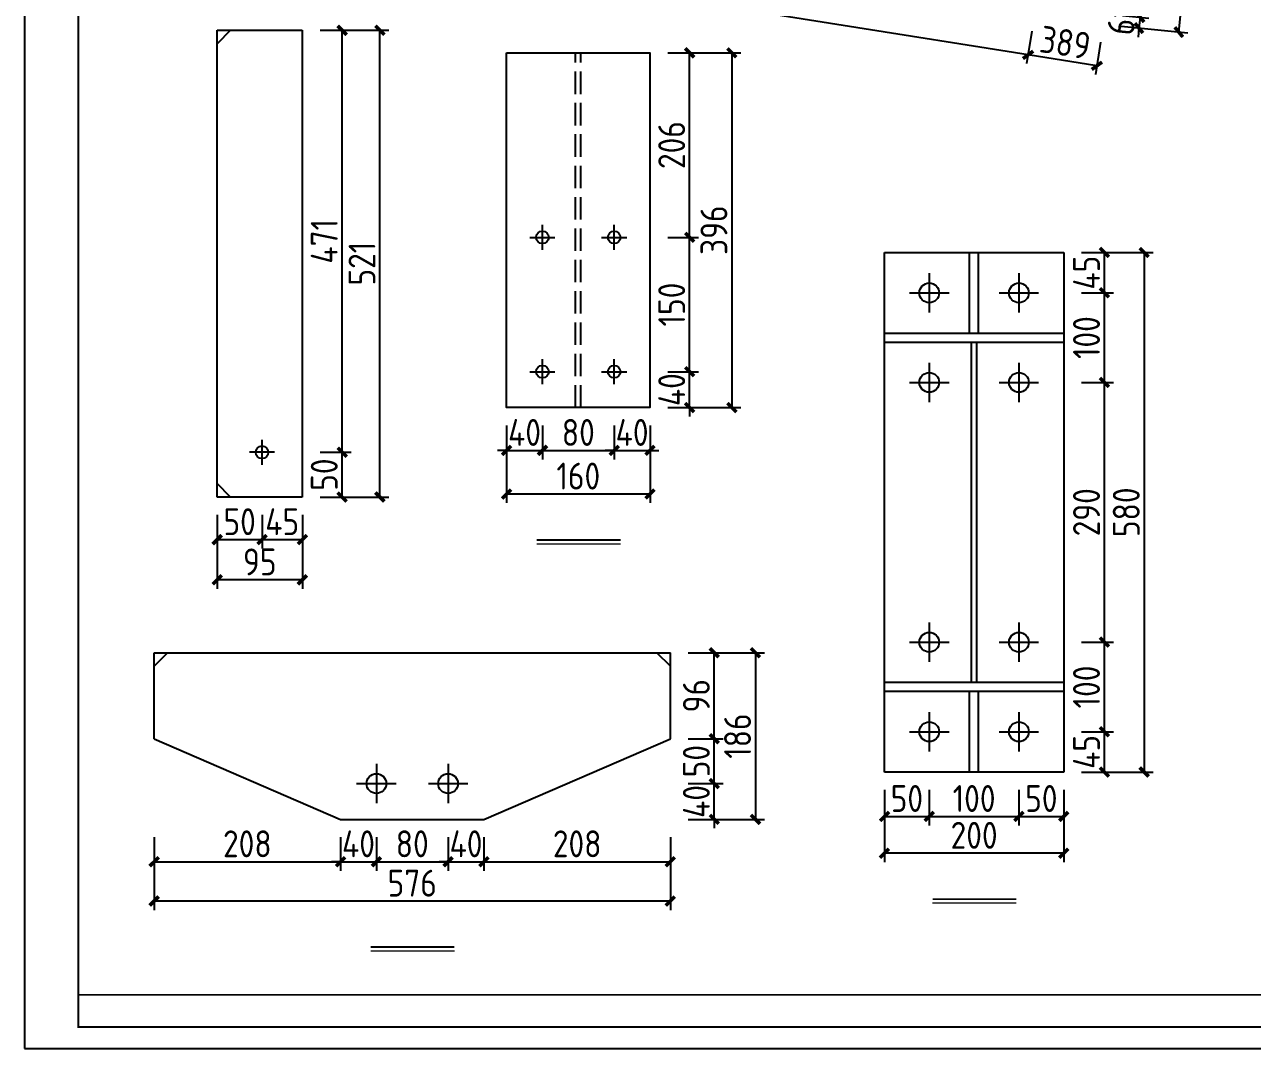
# Model space of a CAD drawing. Extents: x -41778 to 305453, y -85562 to 95360.
# Drawn here: x 161572 to 175273, y -58227 to -46798 of the extents above; entities that cross this region are included whole.
import ezdxf

# ---------------------------------------------------------------- set-up
doc = ezdxf.new("R2010")
doc.units = 0
doc.header["$LTSCALE"] = 1000
doc.header["$MEASUREMENT"] = 0
doc.linetypes.add('DASH', pattern=[0.35, 0.25, -0.1])
doc.layers.add('_TCH_MASK', color=7, linetype='Continuous')
doc.layers.add('PUB_TITLE', color=4, linetype='Continuous')
doc.styles.get("Standard").update_dxf_attribs({"font": 'gbenor.shx', "bigfont": 'gbcbig.shx'})
doc.dimstyles.get("Standard").update_dxf_attribs({"dimscale": 100, "dimtxt": 3.5, "dimasz": 1, "dimexe": 2.5, "dimexo": 3, "dimgap": 1.5, "dimtad": 1, "dimdec": 0, "dimzin": 0, "dimdsep": 46, "dimtxsty": 'Standard', "dimblk": 'ARCHTICK', "dimcen": 0.09, "dimadec": 0, "dimazin": 0, "dimtfac": 1, "dimtdec": 0, "dimtix": 1, "dimtmove": 2, "dimatfit": 3, "dimfxl": 1, "dimtolj": 1, "dimtzin": 0, "dimarcsym": 0})

# ---------------------------------------------------------------- blocks, each defined once
blk = doc.blocks.new('新块')
at = {"layer": 'PUB_TITLE'}
blk.add_lwpolyline([(-47560, 0), (0, 0), (0, 33640), (-47560, 33640)], close=True, dxfattribs=at)
at = {"layer": 'PUB_TITLE', "const_width": 40}
blk.add_lwpolyline([(-46560, 400), (-400, 400), (-400, 33240), (-46560, 33240)], close=True, dxfattribs=at)
at = {"layer": 'PUB_TITLE', "const_width": 32}
blk.add_lwpolyline([(-400, 1000), (-46560, 1000)], dxfattribs=at)
for tag, p in [('审定人', (-8147, 838)), ('校对', (-6621, 837)), ('阶段', (-810, 832)), ('审核人', (-8147, 641)), ('设计负责人', (-6745, 649)), ('工程名称', (-5026, 781)), ('图名', (-3347, 649)), ('日期', (-905, 632)), ('项目负责人', (-8228, 444)), ('设计人', (-6659, 447)), ('项目名称', (-5026, 479)), ('图号', (-1657, 502)), ('比例', (-810, 446))]:
    blk.add_attdef(tag, p, '', height=120)
blk = doc.blocks.new('_ArchTick')
at = {"color": 0, "linetype": 'ByBlock', "const_width": 0.4}
blk.add_lwpolyline([(-0.5, -0.5), (0.5, 0.5)], dxfattribs=at)
blk = doc.blocks.new('*D439')
at = {"layer": '_TCH_MASK', "color": 0, "lineweight": -2}
for p, q in [((173821, -46695), (174118, -46725)), ((174019, -46715), (174006, -46837)), ((174019, -46715), (174029, -46615)), ((173809, -46817), (174106, -46847)), ((174006, -46837), (173996, -46937))]:
    blk.add_line(p, q, dxfattribs=at)
at = {"layer": 'Defpoints', "color": 0}
for p in [(173622, -46675), (173610, -46797), (174006, -46837)]:
    blk.add_point(p, dxfattribs=at)
at = {"layer": '_TCH_MASK', "color": 0, "lineweight": -2, "xscale": 100, "yscale": 100, "zscale": 100}
for p, rotation in [((174019, -46715), 264.2894068625003), ((174006, -46837), 84.28940686250033)]:
    blk.add_blockref('_ArchTick', p, dxfattribs=dict(at, rotation=rotation))
at = {"layer": '_TCH_MASK', "color": 0, "lineweight": 15, "insert": (173813, -46756), "char_height": 300, "attachment_point": 5, "rotation": 84.2894}
blk.add_mtext('\\A1;61', dxfattribs=at)
blk = doc.blocks.new('*D440')
at = {"layer": '_TCH_MASK', "color": 0, "lineweight": -2}
for p, q in [((173943, -45480), (174685, -45554)), ((174451, -46882), (174585, -45544)), ((173809, -46817), (174551, -46891))]:
    blk.add_line(p, q, dxfattribs=at)
at = {"layer": 'Defpoints', "color": 0}
for p in [(173744, -45460), (174585, -45544), (173610, -46797)]:
    blk.add_point(p, dxfattribs=at)
at = {"layer": '_TCH_MASK', "color": 0, "lineweight": -2, "xscale": 100, "yscale": 100, "zscale": 100}
for p, rotation in [((174585, -45544), 84.28940686249909), ((174451, -46882), 264.2894068624991)]:
    blk.add_blockref('_ArchTick', p, dxfattribs=dict(at, rotation=rotation))
at = {"layer": '_TCH_MASK', "color": 0, "lineweight": 15, "insert": (174319, -46193), "char_height": 300, "attachment_point": 5, "rotation": 84.2894}
blk.add_mtext('\\A1;672', dxfattribs=at)
blk = doc.blocks.new('*D441')
at = {"layer": '_TCH_MASK', "color": 0, "lineweight": -2}
for p, q in [((172811, -46873), (172753, -47234)), ((173579, -46995), (173521, -47357)), ((173537, -47258), (172769, -47136))]:
    blk.add_line(p, q, dxfattribs=at)
at = {"layer": 'Defpoints', "color": 0}
for p in [(172842, -46675), (173610, -46797), (172769, -47136)]:
    blk.add_point(p, dxfattribs=at)
at = {"layer": '_TCH_MASK', "color": 0, "lineweight": -2, "xscale": 100, "yscale": 100, "zscale": 100}
for p, rotation in [((172769, -47136), 170.9583159760704), ((173537, -47258), 350.9583159760704)]:
    blk.add_blockref('_ArchTick', p, dxfattribs=dict(at, rotation=rotation))
at = {"layer": '_TCH_MASK', "color": 0, "lineweight": 15, "insert": (173185, -46999), "char_height": 300, "attachment_point": 5, "rotation": 350.9583}
blk.add_mtext('\\A1;389', dxfattribs=at)
blk = doc.blocks.new('*D442')
at = {"layer": '_TCH_MASK', "color": 0, "lineweight": -2}
for p, q in [((163549, -45399), (163492, -45761)), ((172769, -47136), (163508, -45662)), ((172811, -46873), (172753, -47234))]:
    blk.add_line(p, q, dxfattribs=at)
at = {"layer": 'Defpoints', "color": 0}
for p in [(163581, -45201), (163508, -45662), (172842, -46675)]:
    blk.add_point(p, dxfattribs=at)
at = {"layer": '_TCH_MASK', "color": 0, "lineweight": -2, "xscale": 100, "yscale": 100, "zscale": 100}
for p, rotation in [((163508, -45662), 170.9583159760627), ((172769, -47136), 350.9583159760627)]:
    blk.add_blockref('_ArchTick', p, dxfattribs=dict(at, rotation=rotation))
at = {"layer": '_TCH_MASK', "color": 0, "lineweight": 15, "insert": (168170, -46201), "char_height": 300, "attachment_point": 5, "rotation": 350.9583}
blk.add_mtext('\\A1;4689', dxfattribs=at)
blk = doc.blocks.new('*D468')
at = {"layer": '_TCH_MASK', "color": 0, "lineweight": -2}
for p, q in [((171167, -55342), (171167, -55737)), ((171667, -55342), (171667, -55737)), ((171167, -55637), (171667, -55637))]:
    blk.add_line(p, q, dxfattribs=at)
at = {"layer": 'Defpoints', "color": 0}
for p in [(171167, -55142), (171667, -55142), (171667, -55637)]:
    blk.add_point(p, dxfattribs=at)
at = {"layer": '_TCH_MASK', "color": 0, "lineweight": -2, "xscale": 100, "yscale": 100, "zscale": 100, "rotation": 180}
blk.add_blockref('_ArchTick', (171167, -55637), dxfattribs=at)
at = {"layer": '_TCH_MASK', "color": 0, "lineweight": -2, "xscale": 100, "yscale": 100, "zscale": 100}
blk.add_blockref('_ArchTick', (171667, -55637), dxfattribs=at)
at = {"layer": '_TCH_MASK', "color": 0, "lineweight": 15, "insert": (171417, -55437), "char_height": 300, "attachment_point": 5}
blk.add_mtext('\\A1;50', dxfattribs=at)
blk = doc.blocks.new('*D463')
at = {"layer": '_TCH_MASK', "color": 0, "lineweight": -2}
for p, q in [((171667, -55342), (171667, -55737)), ((172667, -55342), (172667, -55737)), ((171667, -55637), (172667, -55637))]:
    blk.add_line(p, q, dxfattribs=at)
at = {"layer": 'Defpoints', "color": 0}
for p in [(171667, -55142), (172667, -55142), (172667, -55637)]:
    blk.add_point(p, dxfattribs=at)
at = {"layer": '_TCH_MASK', "color": 0, "lineweight": -2, "xscale": 100, "yscale": 100, "zscale": 100, "rotation": 180}
blk.add_blockref('_ArchTick', (171667, -55637), dxfattribs=at)
at = {"layer": '_TCH_MASK', "color": 0, "lineweight": -2, "xscale": 100, "yscale": 100, "zscale": 100}
blk.add_blockref('_ArchTick', (172667, -55637), dxfattribs=at)
at = {"layer": '_TCH_MASK', "color": 0, "lineweight": 15, "insert": (172167, -55437), "char_height": 300, "attachment_point": 5}
blk.add_mtext('\\A1;100', dxfattribs=at)
blk = doc.blocks.new('*D469')
at = {"layer": '_TCH_MASK', "color": 0, "lineweight": -2}
for p, q in [((172667, -55342), (172667, -55737)), ((173167, -55342), (173167, -55737)), ((172667, -55637), (173167, -55637))]:
    blk.add_line(p, q, dxfattribs=at)
at = {"layer": 'Defpoints', "color": 0}
for p in [(172667, -55142), (173167, -55142), (173167, -55637)]:
    blk.add_point(p, dxfattribs=at)
at = {"layer": '_TCH_MASK', "color": 0, "lineweight": -2, "xscale": 100, "yscale": 100, "zscale": 100, "rotation": 180}
blk.add_blockref('_ArchTick', (172667, -55637), dxfattribs=at)
at = {"layer": '_TCH_MASK', "color": 0, "lineweight": -2, "xscale": 100, "yscale": 100, "zscale": 100}
blk.add_blockref('_ArchTick', (173167, -55637), dxfattribs=at)
at = {"layer": '_TCH_MASK', "color": 0, "lineweight": 15, "insert": (172917, -55437), "char_height": 300, "attachment_point": 5}
blk.add_mtext('\\A1;50', dxfattribs=at)
blk = doc.blocks.new('*D470')
at = {"layer": '_TCH_MASK', "color": 0, "lineweight": -2}
for p, q in [((171167, -55342), (171167, -56148)), ((173167, -55342), (173167, -56148)), ((173167, -56048), (171167, -56048))]:
    blk.add_line(p, q, dxfattribs=at)
at = {"layer": 'Defpoints', "color": 0}
for p in [(171167, -55142), (173167, -55142), (171167, -56048)]:
    blk.add_point(p, dxfattribs=at)
at = {"layer": '_TCH_MASK', "color": 0, "lineweight": -2, "xscale": 100, "yscale": 100, "zscale": 100, "rotation": 180}
blk.add_blockref('_ArchTick', (171167, -56048), dxfattribs=at)
at = {"layer": '_TCH_MASK', "color": 0, "lineweight": -2, "xscale": 100, "yscale": 100, "zscale": 100}
blk.add_blockref('_ArchTick', (173167, -56048), dxfattribs=at)
at = {"layer": '_TCH_MASK', "color": 0, "lineweight": 15, "insert": (172167, -55848), "char_height": 300, "attachment_point": 5}
blk.add_mtext('\\A1;200', dxfattribs=at)
blk = doc.blocks.new('*D464')
at = {"layer": '_TCH_MASK', "color": 0, "lineweight": -2}
for p, q in [((173367, -54692), (173721, -54692)), ((173621, -55142), (173621, -54692)), ((173367, -55142), (173721, -55142))]:
    blk.add_line(p, q, dxfattribs=at)
at = {"layer": 'Defpoints', "color": 0}
for p in [(173167, -54692), (173621, -54692), (173167, -55142)]:
    blk.add_point(p, dxfattribs=at)
at = {"layer": '_TCH_MASK', "color": 0, "lineweight": -2, "xscale": 100, "yscale": 100, "zscale": 100}
for p, rotation in [((173621, -54692), 90), ((173621, -55142), 270)]:
    blk.add_blockref('_ArchTick', p, dxfattribs=dict(at, rotation=rotation))
at = {"layer": '_TCH_MASK', "color": 0, "lineweight": 15, "insert": (173421, -54917), "char_height": 300, "attachment_point": 5, "rotation": 90}
blk.add_mtext('\\A1;45', dxfattribs=at)
blk = doc.blocks.new('*D465')
at = {"layer": '_TCH_MASK', "color": 0, "lineweight": -2}
for p, q in [((173367, -53692), (173721, -53692)), ((173621, -54692), (173621, -53692)), ((173367, -54692), (173721, -54692))]:
    blk.add_line(p, q, dxfattribs=at)
at = {"layer": 'Defpoints', "color": 0}
for p in [(173167, -53692), (173621, -53692), (173167, -54692)]:
    blk.add_point(p, dxfattribs=at)
at = {"layer": '_TCH_MASK', "color": 0, "lineweight": -2, "xscale": 100, "yscale": 100, "zscale": 100}
for p, rotation in [((173621, -53692), 90), ((173621, -54692), 270)]:
    blk.add_blockref('_ArchTick', p, dxfattribs=dict(at, rotation=rotation))
at = {"layer": '_TCH_MASK', "color": 0, "lineweight": 15, "insert": (173421, -54192), "char_height": 300, "attachment_point": 5, "rotation": 90}
blk.add_mtext('\\A1;100', dxfattribs=at)
blk = doc.blocks.new('*D466')
at = {"layer": '_TCH_MASK', "color": 0, "lineweight": -2}
for p, q in [((173367, -50792), (173721, -50792)), ((173621, -53692), (173621, -50792)), ((173367, -53692), (173721, -53692))]:
    blk.add_line(p, q, dxfattribs=at)
at = {"layer": 'Defpoints', "color": 0}
for p in [(173167, -50792), (173621, -50792), (173167, -53692)]:
    blk.add_point(p, dxfattribs=at)
at = {"layer": '_TCH_MASK', "color": 0, "lineweight": -2, "xscale": 100, "yscale": 100, "zscale": 100}
for p, rotation in [((173621, -50792), 90), ((173621, -53692), 270)]:
    blk.add_blockref('_ArchTick', p, dxfattribs=dict(at, rotation=rotation))
at = {"layer": '_TCH_MASK', "color": 0, "lineweight": 15, "insert": (173421, -52242), "char_height": 300, "attachment_point": 5, "rotation": 90}
blk.add_mtext('\\A1;290', dxfattribs=at)
blk = doc.blocks.new('*D467')
at = {"layer": '_TCH_MASK', "color": 0, "lineweight": -2}
for p, q in [((173367, -49792), (173721, -49792)), ((173621, -50792), (173621, -49792)), ((173367, -50792), (173721, -50792))]:
    blk.add_line(p, q, dxfattribs=at)
at = {"layer": 'Defpoints', "color": 0}
for p in [(173167, -49792), (173621, -49792), (173167, -50792)]:
    blk.add_point(p, dxfattribs=at)
at = {"layer": '_TCH_MASK', "color": 0, "lineweight": -2, "xscale": 100, "yscale": 100, "zscale": 100}
for p, rotation in [((173621, -49792), 90), ((173621, -50792), 270)]:
    blk.add_blockref('_ArchTick', p, dxfattribs=dict(at, rotation=rotation))
at = {"layer": '_TCH_MASK', "color": 0, "lineweight": 15, "insert": (173421, -50292), "char_height": 300, "attachment_point": 5, "rotation": 90}
blk.add_mtext('\\A1;100', dxfattribs=at)
blk = doc.blocks.new('*D471')
at = {"layer": '_TCH_MASK', "color": 0, "lineweight": -2}
for p, q in [((173367, -49342), (173721, -49342)), ((173621, -49792), (173621, -49342)), ((173367, -49792), (173721, -49792))]:
    blk.add_line(p, q, dxfattribs=at)
at = {"layer": 'Defpoints', "color": 0}
for p in [(173167, -49342), (173621, -49342), (173167, -49792)]:
    blk.add_point(p, dxfattribs=at)
at = {"layer": '_TCH_MASK', "color": 0, "lineweight": -2, "xscale": 100, "yscale": 100, "zscale": 100}
for p, rotation in [((173621, -49342), 90), ((173621, -49792), 270)]:
    blk.add_blockref('_ArchTick', p, dxfattribs=dict(at, rotation=rotation))
at = {"layer": '_TCH_MASK', "color": 0, "lineweight": 15, "insert": (173421, -49567), "char_height": 300, "attachment_point": 5, "rotation": 90}
blk.add_mtext('\\A1;45', dxfattribs=at)
blk = doc.blocks.new('*D472')
at = {"layer": '_TCH_MASK', "color": 0, "lineweight": -2}
for p, q in [((173367, -49342), (174165, -49342)), ((174065, -49342), (174065, -55142)), ((173367, -55142), (174165, -55142))]:
    blk.add_line(p, q, dxfattribs=at)
at = {"layer": 'Defpoints', "color": 0}
for p in [(173167, -49342), (173167, -55142), (174065, -55142)]:
    blk.add_point(p, dxfattribs=at)
at = {"layer": '_TCH_MASK', "color": 0, "lineweight": -2, "xscale": 100, "yscale": 100, "zscale": 100}
for p, rotation in [((174065, -49342), 90), ((174065, -55142), 270)]:
    blk.add_blockref('_ArchTick', p, dxfattribs=dict(at, rotation=rotation))
at = {"layer": '_TCH_MASK', "color": 0, "lineweight": 15, "insert": (173865, -52242), "char_height": 300, "attachment_point": 5, "rotation": 90}
blk.add_mtext('\\A1;580', dxfattribs=at)
blk = doc.blocks.new('*D482')
at = {"layer": '_TCH_MASK', "color": 0, "lineweight": -2}
for p, q in [((163722, -52272), (163722, -52647)), ((164222, -52272), (164222, -52647)), ((163722, -52547), (164222, -52547))]:
    blk.add_line(p, q, dxfattribs=at)
at = {"layer": 'Defpoints', "color": 0}
for p in [(163722, -52072), (164222, -52072), (164222, -52547)]:
    blk.add_point(p, dxfattribs=at)
at = {"layer": '_TCH_MASK', "color": 0, "lineweight": -2, "xscale": 100, "yscale": 100, "zscale": 100, "rotation": 180}
blk.add_blockref('_ArchTick', (163722, -52547), dxfattribs=at)
at = {"layer": '_TCH_MASK', "color": 0, "lineweight": -2, "xscale": 100, "yscale": 100, "zscale": 100}
blk.add_blockref('_ArchTick', (164222, -52547), dxfattribs=at)
at = {"layer": '_TCH_MASK', "color": 0, "lineweight": 15, "insert": (163972, -52347), "char_height": 300, "attachment_point": 5}
blk.add_mtext('\\A1;50', dxfattribs=at)
blk = doc.blocks.new('*D483')
at = {"layer": '_TCH_MASK', "color": 0, "lineweight": -2}
for p, q in [((164222, -52272), (164222, -52647)), ((164672, -52272), (164672, -52647)), ((164222, -52547), (164672, -52547))]:
    blk.add_line(p, q, dxfattribs=at)
at = {"layer": 'Defpoints', "color": 0}
for p in [(164222, -52072), (164672, -52072), (164672, -52547)]:
    blk.add_point(p, dxfattribs=at)
at = {"layer": '_TCH_MASK', "color": 0, "lineweight": -2, "xscale": 100, "yscale": 100, "zscale": 100, "rotation": 180}
blk.add_blockref('_ArchTick', (164222, -52547), dxfattribs=at)
at = {"layer": '_TCH_MASK', "color": 0, "lineweight": -2, "xscale": 100, "yscale": 100, "zscale": 100}
blk.add_blockref('_ArchTick', (164672, -52547), dxfattribs=at)
at = {"layer": '_TCH_MASK', "color": 0, "lineweight": 15, "insert": (164447, -52347), "char_height": 300, "attachment_point": 5}
blk.add_mtext('\\A1;45', dxfattribs=at)
blk = doc.blocks.new('*D484')
at = {"layer": '_TCH_MASK', "color": 0, "lineweight": -2}
for p, q in [((163722, -52272), (163722, -53096)), ((164672, -52272), (164672, -53096)), ((164672, -52996), (163722, -52996))]:
    blk.add_line(p, q, dxfattribs=at)
at = {"layer": 'Defpoints', "color": 0}
for p in [(163722, -52072), (164672, -52072), (163722, -52996)]:
    blk.add_point(p, dxfattribs=at)
at = {"layer": '_TCH_MASK', "color": 0, "lineweight": -2, "xscale": 100, "yscale": 100, "zscale": 100, "rotation": 180}
blk.add_blockref('_ArchTick', (163722, -52996), dxfattribs=at)
at = {"layer": '_TCH_MASK', "color": 0, "lineweight": -2, "xscale": 100, "yscale": 100, "zscale": 100}
blk.add_blockref('_ArchTick', (164672, -52996), dxfattribs=at)
at = {"layer": '_TCH_MASK', "color": 0, "lineweight": 15, "insert": (164197, -52796), "char_height": 300, "attachment_point": 5}
blk.add_mtext('\\A1;95', dxfattribs=at)
blk = doc.blocks.new('*D481')
at = {"layer": '_TCH_MASK', "color": 0, "lineweight": -2}
for p, q in [((164872, -51572), (165216, -51572)), ((165116, -52072), (165116, -51572)), ((164872, -52072), (165216, -52072))]:
    blk.add_line(p, q, dxfattribs=at)
at = {"layer": 'Defpoints', "color": 0}
for p in [(164672, -51572), (165116, -51572), (164672, -52072)]:
    blk.add_point(p, dxfattribs=at)
at = {"layer": '_TCH_MASK', "color": 0, "lineweight": -2, "xscale": 100, "yscale": 100, "zscale": 100}
for p, rotation in [((165116, -51572), 90), ((165116, -52072), 270)]:
    blk.add_blockref('_ArchTick', p, dxfattribs=dict(at, rotation=rotation))
at = {"layer": '_TCH_MASK', "color": 0, "lineweight": 15, "insert": (164916, -51822), "char_height": 300, "attachment_point": 5, "rotation": 90}
blk.add_mtext('\\A1;50', dxfattribs=at)
blk = doc.blocks.new('*D485')
at = {"layer": '_TCH_MASK', "color": 0, "lineweight": -2}
for p, q in [((164872, -46862), (165216, -46862)), ((165116, -51572), (165116, -46862)), ((164872, -51572), (165216, -51572))]:
    blk.add_line(p, q, dxfattribs=at)
at = {"layer": 'Defpoints', "color": 0}
for p in [(164672, -46862), (165116, -46862), (164672, -51572)]:
    blk.add_point(p, dxfattribs=at)
at = {"layer": '_TCH_MASK', "color": 0, "lineweight": -2, "xscale": 100, "yscale": 100, "zscale": 100}
for p, rotation in [((165116, -46862), 90), ((165116, -51572), 270)]:
    blk.add_blockref('_ArchTick', p, dxfattribs=dict(at, rotation=rotation))
at = {"layer": '_TCH_MASK', "color": 0, "lineweight": 15, "insert": (164916, -49217), "char_height": 300, "attachment_point": 5, "rotation": 90}
blk.add_mtext('\\A1;471', dxfattribs=at)
blk = doc.blocks.new('*D486')
at = {"layer": '_TCH_MASK', "color": 0, "lineweight": -2}
for p, q in [((164872, -46862), (165637, -46862)), ((165537, -52072), (165537, -46862)), ((164872, -52072), (165637, -52072))]:
    blk.add_line(p, q, dxfattribs=at)
at = {"layer": 'Defpoints', "color": 0}
for p in [(164672, -46862), (165537, -46862), (164672, -52072)]:
    blk.add_point(p, dxfattribs=at)
at = {"layer": '_TCH_MASK', "color": 0, "lineweight": -2, "xscale": 100, "yscale": 100, "zscale": 100}
for p, rotation in [((165537, -46862), 90), ((165537, -52072), 270)]:
    blk.add_blockref('_ArchTick', p, dxfattribs=dict(at, rotation=rotation))
at = {"layer": '_TCH_MASK', "color": 0, "lineweight": 15, "insert": (165337, -49467), "char_height": 300, "attachment_point": 5, "rotation": 90}
blk.add_mtext('\\A1;521', dxfattribs=at)
blk = doc.blocks.new('*D487')
at = {"layer": '_TCH_MASK', "color": 0, "lineweight": -2}
for p, q in [((163018, -55870), (163018, -56243)), ((165098, -55870), (165098, -56243)), ((163018, -56143), (165098, -56143))]:
    blk.add_line(p, q, dxfattribs=at)
at = {"layer": 'Defpoints', "color": 0}
for p in [(163018, -55670), (165098, -55670), (165098, -56143)]:
    blk.add_point(p, dxfattribs=at)
at = {"layer": '_TCH_MASK', "color": 0, "lineweight": -2, "xscale": 100, "yscale": 100, "zscale": 100, "rotation": 180}
blk.add_blockref('_ArchTick', (163018, -56143), dxfattribs=at)
at = {"layer": '_TCH_MASK', "color": 0, "lineweight": -2, "xscale": 100, "yscale": 100, "zscale": 100}
blk.add_blockref('_ArchTick', (165098, -56143), dxfattribs=at)
at = {"layer": '_TCH_MASK', "color": 0, "lineweight": 15, "insert": (164058, -55943), "char_height": 300, "attachment_point": 5}
blk.add_mtext('\\A1;208', dxfattribs=at)
blk = doc.blocks.new('*D488')
at = {"layer": '_TCH_MASK', "color": 0, "lineweight": -2}
for p, q in [((165098, -55870), (165098, -56243)), ((165498, -55870), (165498, -56243)), ((165098, -56143), (164998, -56143)), ((165098, -56143), (165498, -56143)), ((165498, -56143), (165598, -56143))]:
    blk.add_line(p, q, dxfattribs=at)
at = {"layer": 'Defpoints', "color": 0}
for p in [(165098, -55670), (165498, -55670), (165498, -56143)]:
    blk.add_point(p, dxfattribs=at)
at = {"layer": '_TCH_MASK', "color": 0, "lineweight": -2, "xscale": 100, "yscale": 100, "zscale": 100}
blk.add_blockref('_ArchTick', (165098, -56143), dxfattribs=at)
at = {"layer": '_TCH_MASK', "color": 0, "lineweight": -2, "xscale": 100, "yscale": 100, "zscale": 100, "rotation": 180}
blk.add_blockref('_ArchTick', (165498, -56143), dxfattribs=at)
at = {"layer": '_TCH_MASK', "color": 0, "lineweight": 15, "insert": (165298, -55943), "char_height": 300, "attachment_point": 5}
blk.add_mtext('\\A1;40', dxfattribs=at)
blk = doc.blocks.new('*D489')
at = {"layer": '_TCH_MASK', "color": 0, "lineweight": -2}
for p, q in [((165498, -55870), (165498, -56243)), ((166298, -55870), (166298, -56243)), ((165498, -56143), (166298, -56143))]:
    blk.add_line(p, q, dxfattribs=at)
at = {"layer": 'Defpoints', "color": 0}
for p in [(165498, -55670), (166298, -55670), (166298, -56143)]:
    blk.add_point(p, dxfattribs=at)
at = {"layer": '_TCH_MASK', "color": 0, "lineweight": -2, "xscale": 100, "yscale": 100, "zscale": 100, "rotation": 180}
blk.add_blockref('_ArchTick', (165498, -56143), dxfattribs=at)
at = {"layer": '_TCH_MASK', "color": 0, "lineweight": -2, "xscale": 100, "yscale": 100, "zscale": 100}
blk.add_blockref('_ArchTick', (166298, -56143), dxfattribs=at)
at = {"layer": '_TCH_MASK', "color": 0, "lineweight": 15, "insert": (165898, -55943), "char_height": 300, "attachment_point": 5}
blk.add_mtext('\\A1;80', dxfattribs=at)
blk = doc.blocks.new('*D490')
at = {"layer": '_TCH_MASK', "color": 0, "lineweight": -2}
for p, q in [((166298, -55870), (166298, -56243)), ((166698, -55870), (166698, -56243)), ((166298, -56143), (166198, -56143)), ((166298, -56143), (166698, -56143)), ((166698, -56143), (166798, -56143))]:
    blk.add_line(p, q, dxfattribs=at)
at = {"layer": 'Defpoints', "color": 0}
for p in [(166298, -55670), (166698, -55670), (166698, -56143)]:
    blk.add_point(p, dxfattribs=at)
at = {"layer": '_TCH_MASK', "color": 0, "lineweight": -2, "xscale": 100, "yscale": 100, "zscale": 100}
blk.add_blockref('_ArchTick', (166298, -56143), dxfattribs=at)
at = {"layer": '_TCH_MASK', "color": 0, "lineweight": -2, "xscale": 100, "yscale": 100, "zscale": 100, "rotation": 180}
blk.add_blockref('_ArchTick', (166698, -56143), dxfattribs=at)
at = {"layer": '_TCH_MASK', "color": 0, "lineweight": 15, "insert": (166498, -55943), "char_height": 300, "attachment_point": 5}
blk.add_mtext('\\A1;40', dxfattribs=at)
blk = doc.blocks.new('*D491')
at = {"layer": '_TCH_MASK', "color": 0, "lineweight": -2}
for p, q in [((166698, -55870), (166698, -56243)), ((168778, -55870), (168778, -56243)), ((166698, -56143), (168778, -56143))]:
    blk.add_line(p, q, dxfattribs=at)
at = {"layer": 'Defpoints', "color": 0}
for p in [(166698, -55670), (168778, -55670), (168778, -56143)]:
    blk.add_point(p, dxfattribs=at)
at = {"layer": '_TCH_MASK', "color": 0, "lineweight": -2, "xscale": 100, "yscale": 100, "zscale": 100, "rotation": 180}
blk.add_blockref('_ArchTick', (166698, -56143), dxfattribs=at)
at = {"layer": '_TCH_MASK', "color": 0, "lineweight": -2, "xscale": 100, "yscale": 100, "zscale": 100}
blk.add_blockref('_ArchTick', (168778, -56143), dxfattribs=at)
at = {"layer": '_TCH_MASK', "color": 0, "lineweight": 15, "insert": (167738, -55943), "char_height": 300, "attachment_point": 5}
blk.add_mtext('\\A1;208', dxfattribs=at)
blk = doc.blocks.new('*D492')
at = {"layer": '_TCH_MASK', "color": 0, "lineweight": -2}
for p, q in [((163018, -55870), (163018, -56682)), ((168778, -55870), (168778, -56682)), ((168778, -56582), (163018, -56582))]:
    blk.add_line(p, q, dxfattribs=at)
at = {"layer": 'Defpoints', "color": 0}
for p in [(163018, -55670), (168778, -55670), (163018, -56582)]:
    blk.add_point(p, dxfattribs=at)
at = {"layer": '_TCH_MASK', "color": 0, "lineweight": -2, "xscale": 100, "yscale": 100, "zscale": 100, "rotation": 180}
blk.add_blockref('_ArchTick', (163018, -56582), dxfattribs=at)
at = {"layer": '_TCH_MASK', "color": 0, "lineweight": -2, "xscale": 100, "yscale": 100, "zscale": 100}
blk.add_blockref('_ArchTick', (168778, -56582), dxfattribs=at)
at = {"layer": '_TCH_MASK', "color": 0, "lineweight": 15, "insert": (165898, -56382), "char_height": 300, "attachment_point": 5}
blk.add_mtext('\\A1;576', dxfattribs=at)
blk = doc.blocks.new('*D493')
at = {"layer": '_TCH_MASK', "color": 0, "lineweight": -2}
for p, q in [((169268, -55270), (169268, -55170)), ((168978, -55270), (169368, -55270)), ((169268, -55670), (169268, -55270)), ((168978, -55670), (169368, -55670)), ((169268, -55670), (169268, -55770))]:
    blk.add_line(p, q, dxfattribs=at)
at = {"layer": 'Defpoints', "color": 0}
for p in [(168778, -55270), (169268, -55270), (168778, -55670)]:
    blk.add_point(p, dxfattribs=at)
at = {"layer": '_TCH_MASK', "color": 0, "lineweight": -2, "xscale": 100, "yscale": 100, "zscale": 100}
for p, rotation in [((169268, -55270), 270), ((169268, -55670), 90)]:
    blk.add_blockref('_ArchTick', p, dxfattribs=dict(at, rotation=rotation))
at = {"layer": '_TCH_MASK', "color": 0, "lineweight": 15, "insert": (169068, -55470), "char_height": 300, "attachment_point": 5, "rotation": 90}
blk.add_mtext('\\A1;40', dxfattribs=at)
blk = doc.blocks.new('*D494')
at = {"layer": '_TCH_MASK', "color": 0, "lineweight": -2}
for p, q in [((168978, -54770), (169368, -54770)), ((169268, -55270), (169268, -54770)), ((168978, -55270), (169368, -55270))]:
    blk.add_line(p, q, dxfattribs=at)
at = {"layer": 'Defpoints', "color": 0}
for p in [(168778, -54770), (169268, -54770), (168778, -55270)]:
    blk.add_point(p, dxfattribs=at)
at = {"layer": '_TCH_MASK', "color": 0, "lineweight": -2, "xscale": 100, "yscale": 100, "zscale": 100}
for p, rotation in [((169268, -54770), 90), ((169268, -55270), 270)]:
    blk.add_blockref('_ArchTick', p, dxfattribs=dict(at, rotation=rotation))
at = {"layer": '_TCH_MASK', "color": 0, "lineweight": 15, "insert": (169068, -55020), "char_height": 300, "attachment_point": 5, "rotation": 90}
blk.add_mtext('\\A1;50', dxfattribs=at)
blk = doc.blocks.new('*D495')
at = {"layer": '_TCH_MASK', "color": 0, "lineweight": -2}
for p, q in [((168978, -53810), (169368, -53810)), ((169268, -54770), (169268, -53810)), ((168978, -54770), (169368, -54770))]:
    blk.add_line(p, q, dxfattribs=at)
at = {"layer": 'Defpoints', "color": 0}
for p in [(168778, -53810), (169268, -53810), (168778, -54770)]:
    blk.add_point(p, dxfattribs=at)
at = {"layer": '_TCH_MASK', "color": 0, "lineweight": -2, "xscale": 100, "yscale": 100, "zscale": 100}
for p, rotation in [((169268, -53810), 90), ((169268, -54770), 270)]:
    blk.add_blockref('_ArchTick', p, dxfattribs=dict(at, rotation=rotation))
at = {"layer": '_TCH_MASK', "color": 0, "lineweight": 15, "insert": (169068, -54290), "char_height": 300, "attachment_point": 5, "rotation": 90}
blk.add_mtext('\\A1;96', dxfattribs=at)
blk = doc.blocks.new('*D496')
at = {"layer": '_TCH_MASK', "color": 0, "lineweight": -2}
for p, q in [((168978, -53810), (169828, -53810)), ((169728, -53810), (169728, -55670)), ((168978, -55670), (169828, -55670))]:
    blk.add_line(p, q, dxfattribs=at)
at = {"layer": 'Defpoints', "color": 0}
for p in [(168778, -53810), (168778, -55670), (169728, -55670)]:
    blk.add_point(p, dxfattribs=at)
at = {"layer": '_TCH_MASK', "color": 0, "lineweight": -2, "xscale": 100, "yscale": 100, "zscale": 100}
for p, rotation in [((169728, -53810), 90), ((169728, -55670), 270)]:
    blk.add_blockref('_ArchTick', p, dxfattribs=dict(at, rotation=rotation))
at = {"layer": '_TCH_MASK', "color": 0, "lineweight": 15, "insert": (169528, -54740), "char_height": 300, "attachment_point": 5, "rotation": 90}
blk.add_mtext('\\A1;186', dxfattribs=at)
blk = doc.blocks.new('*D498')
at = {"layer": '_TCH_MASK', "color": 0, "lineweight": -2}
for p, q in [((166951, -51273), (166951, -51651)), ((167351, -51273), (167351, -51651)), ((166951, -51551), (166851, -51551)), ((166951, -51551), (167351, -51551)), ((167351, -51551), (167451, -51551))]:
    blk.add_line(p, q, dxfattribs=at)
at = {"layer": 'Defpoints', "color": 0}
for p in [(166951, -51073), (167351, -51073), (167351, -51551)]:
    blk.add_point(p, dxfattribs=at)
at = {"layer": '_TCH_MASK', "color": 0, "lineweight": -2, "xscale": 100, "yscale": 100, "zscale": 100}
blk.add_blockref('_ArchTick', (166951, -51551), dxfattribs=at)
at = {"layer": '_TCH_MASK', "color": 0, "lineweight": -2, "xscale": 100, "yscale": 100, "zscale": 100, "rotation": 180}
blk.add_blockref('_ArchTick', (167351, -51551), dxfattribs=at)
at = {"layer": '_TCH_MASK', "color": 0, "lineweight": 15, "insert": (167151, -51351), "char_height": 300, "attachment_point": 5}
blk.add_mtext('\\A1;40', dxfattribs=at)
blk = doc.blocks.new('*D499')
at = {"layer": '_TCH_MASK', "color": 0, "lineweight": -2}
for p, q in [((167351, -51273), (167351, -51651)), ((168151, -51273), (168151, -51651)), ((167351, -51551), (168151, -51551))]:
    blk.add_line(p, q, dxfattribs=at)
at = {"layer": 'Defpoints', "color": 0}
for p in [(167351, -51073), (168151, -51073), (168151, -51551)]:
    blk.add_point(p, dxfattribs=at)
at = {"layer": '_TCH_MASK', "color": 0, "lineweight": -2, "xscale": 100, "yscale": 100, "zscale": 100, "rotation": 180}
blk.add_blockref('_ArchTick', (167351, -51551), dxfattribs=at)
at = {"layer": '_TCH_MASK', "color": 0, "lineweight": -2, "xscale": 100, "yscale": 100, "zscale": 100}
blk.add_blockref('_ArchTick', (168151, -51551), dxfattribs=at)
at = {"layer": '_TCH_MASK', "color": 0, "lineweight": 15, "insert": (167751, -51351), "char_height": 300, "attachment_point": 5}
blk.add_mtext('\\A1;80', dxfattribs=at)
blk = doc.blocks.new('*D500')
at = {"layer": '_TCH_MASK', "color": 0, "lineweight": -2}
for p, q in [((168151, -51273), (168151, -51651)), ((168551, -51273), (168551, -51651)), ((168151, -51551), (168051, -51551)), ((168151, -51551), (168551, -51551)), ((168551, -51551), (168651, -51551))]:
    blk.add_line(p, q, dxfattribs=at)
at = {"layer": 'Defpoints', "color": 0}
for p in [(168151, -51073), (168551, -51073), (168551, -51551)]:
    blk.add_point(p, dxfattribs=at)
at = {"layer": '_TCH_MASK', "color": 0, "lineweight": -2, "xscale": 100, "yscale": 100, "zscale": 100}
blk.add_blockref('_ArchTick', (168151, -51551), dxfattribs=at)
at = {"layer": '_TCH_MASK', "color": 0, "lineweight": -2, "xscale": 100, "yscale": 100, "zscale": 100, "rotation": 180}
blk.add_blockref('_ArchTick', (168551, -51551), dxfattribs=at)
at = {"layer": '_TCH_MASK', "color": 0, "lineweight": 15, "insert": (168351, -51351), "char_height": 300, "attachment_point": 5}
blk.add_mtext('\\A1;40', dxfattribs=at)
blk = doc.blocks.new('*D501')
at = {"layer": '_TCH_MASK', "color": 0, "lineweight": -2}
for p, q in [((166951, -51273), (166951, -52138)), ((168551, -51273), (168551, -52138)), ((168551, -52038), (166951, -52038))]:
    blk.add_line(p, q, dxfattribs=at)
at = {"layer": 'Defpoints', "color": 0}
for p in [(166951, -51073), (168551, -51073), (166951, -52038)]:
    blk.add_point(p, dxfattribs=at)
at = {"layer": '_TCH_MASK', "color": 0, "lineweight": -2, "xscale": 100, "yscale": 100, "zscale": 100, "rotation": 180}
blk.add_blockref('_ArchTick', (166951, -52038), dxfattribs=at)
at = {"layer": '_TCH_MASK', "color": 0, "lineweight": -2, "xscale": 100, "yscale": 100, "zscale": 100}
blk.add_blockref('_ArchTick', (168551, -52038), dxfattribs=at)
at = {"layer": '_TCH_MASK', "color": 0, "lineweight": 15, "insert": (167751, -51838), "char_height": 300, "attachment_point": 5}
blk.add_mtext('\\A1;160', dxfattribs=at)
blk = doc.blocks.new('*D497')
at = {"layer": '_TCH_MASK', "color": 0, "lineweight": -2}
for p, q in [((168751, -50673), (169093, -50673)), ((168993, -50673), (168993, -50573)), ((168993, -51073), (168993, -50673)), ((168751, -51073), (169093, -51073)), ((168993, -51073), (168993, -51173))]:
    blk.add_line(p, q, dxfattribs=at)
at = {"layer": 'Defpoints', "color": 0}
for p in [(168551, -50673), (168993, -50673), (168551, -51073)]:
    blk.add_point(p, dxfattribs=at)
at = {"layer": '_TCH_MASK', "color": 0, "lineweight": -2, "xscale": 100, "yscale": 100, "zscale": 100}
for p, rotation in [((168993, -50673), 270), ((168993, -51073), 90)]:
    blk.add_blockref('_ArchTick', p, dxfattribs=dict(at, rotation=rotation))
at = {"layer": '_TCH_MASK', "color": 0, "lineweight": 15, "insert": (168793, -50873), "char_height": 300, "attachment_point": 5, "rotation": 90}
blk.add_mtext('\\A1;40', dxfattribs=at)
blk = doc.blocks.new('*D502')
at = {"layer": '_TCH_MASK', "color": 0, "lineweight": -2}
for p, q in [((168751, -49173), (169093, -49173)), ((168993, -50673), (168993, -49173)), ((168751, -50673), (169093, -50673))]:
    blk.add_line(p, q, dxfattribs=at)
at = {"layer": 'Defpoints', "color": 0}
for p in [(168551, -49173), (168993, -49173), (168551, -50673)]:
    blk.add_point(p, dxfattribs=at)
at = {"layer": '_TCH_MASK', "color": 0, "lineweight": -2, "xscale": 100, "yscale": 100, "zscale": 100}
for p, rotation in [((168993, -49173), 90), ((168993, -50673), 270)]:
    blk.add_blockref('_ArchTick', p, dxfattribs=dict(at, rotation=rotation))
at = {"layer": '_TCH_MASK', "color": 0, "lineweight": 15, "insert": (168793, -49923), "char_height": 300, "attachment_point": 5, "rotation": 90}
blk.add_mtext('\\A1;150', dxfattribs=at)
blk = doc.blocks.new('*D503')
at = {"layer": '_TCH_MASK', "color": 0, "lineweight": -2}
for p, q in [((168751, -47113), (169093, -47113)), ((168993, -49173), (168993, -47113)), ((168751, -49173), (169093, -49173))]:
    blk.add_line(p, q, dxfattribs=at)
at = {"layer": 'Defpoints', "color": 0}
for p in [(168551, -47113), (168993, -47113), (168551, -49173)]:
    blk.add_point(p, dxfattribs=at)
at = {"layer": '_TCH_MASK', "color": 0, "lineweight": -2, "xscale": 100, "yscale": 100, "zscale": 100}
for p, rotation in [((168993, -47113), 90), ((168993, -49173), 270)]:
    blk.add_blockref('_ArchTick', p, dxfattribs=dict(at, rotation=rotation))
at = {"layer": '_TCH_MASK', "color": 0, "lineweight": 15, "insert": (168793, -48143), "char_height": 300, "attachment_point": 5, "rotation": 90}
blk.add_mtext('\\A1;206', dxfattribs=at)
blk = doc.blocks.new('*D504')
at = {"layer": '_TCH_MASK', "color": 0, "lineweight": -2}
for p, q in [((168751, -47113), (169564, -47113)), ((169464, -47113), (169464, -51073)), ((168751, -51073), (169564, -51073))]:
    blk.add_line(p, q, dxfattribs=at)
at = {"layer": 'Defpoints', "color": 0}
for p in [(168551, -47113), (168551, -51073), (169464, -51073)]:
    blk.add_point(p, dxfattribs=at)
at = {"layer": '_TCH_MASK', "color": 0, "lineweight": -2, "xscale": 100, "yscale": 100, "zscale": 100}
for p, rotation in [((169464, -47113), 90), ((169464, -51073), 270)]:
    blk.add_blockref('_ArchTick', p, dxfattribs=dict(at, rotation=rotation))
at = {"layer": '_TCH_MASK', "color": 0, "lineweight": 15, "insert": (169264, -49093), "char_height": 300, "attachment_point": 5, "rotation": 90}
blk.add_mtext('\\A1;396', dxfattribs=at)

msp = doc.modelspace()

# ---------------------------------------------------------------- linework, layer by layer
for p, q in [((163721.6, -46861.8), (164671.6, -46861.8)), ((163721.6, -52071.8), (163721.6, -46861.8)), ((163871.6, -46861.8), (163721.6, -47011.8)), ((164671.6, -46861.8), (164671.6, -52071.8)), ((167350.7, -49313), (167350.7, -49033)), ((168150.7, -49313), (168150.7, -49033)), ((167210.7, -49173), (167490.7, -49173)), ((168010.7, -49173), (168290.7, -49173)), ((171167.1, -49342.5), (173167.1, -49342.5)), ((171167.1, -55142.5), (171167.1, -49342.5)), ((172117.1, -50242.5), (172117.1, -49342.5)), ((172217.1, -50242.5), (172217.1, -49342.5)), ((173167.1, -49342.5), (173167.1, -55142.5)), ((171667.1, -49572.5), (171667.1, -50012.5)), ((172667.1, -49572.5), (172667.1, -50012.5)), ((171447.1, -49792.5), (171887.1, -49792.5)), ((172447.1, -49792.5), (172887.1, -49792.5)), ((171167.1, -50242.5), (173167.1, -50242.5)), ((171167.1, -50342.5), (173167.1, -50342.5)), ((172137.1, -54142.5), (172137.1, -50342.5)), ((172197.1, -54142.5), (172197.1, -50342.5)), ((167350.7, -50813), (167350.7, -50533)), ((168150.7, -50813), (168150.7, -50533)), ((167210.7, -50673), (167490.7, -50673)), ((168010.7, -50673), (168290.7, -50673)), ((171667.1, -50572.5), (171667.1, -51012.5)), ((172667.1, -50572.5), (172667.1, -51012.5)), ((171447.1, -50792.5), (171887.1, -50792.5)), ((172447.1, -50792.5), (172887.1, -50792.5)), ((164221.6, -51431.8), (164221.6, -51711.8)), ((164361.6, -51571.8), (164081.6, -51571.8)), ((163871.6, -52071.8), (163721.6, -51921.8)), ((164671.6, -52071.8), (163721.6, -52071.8)), ((171667.1, -53472.5), (171667.1, -53912.5)), ((172667.1, -53472.5), (172667.1, -53912.5)), ((171447.1, -53692.5), (171887.1, -53692.5)), ((172447.1, -53692.5), (172887.1, -53692.5)), ((173167.1, -54142.5), (171167.1, -54142.5)), ((173167.1, -54242.5), (171167.1, -54242.5)), ((172117.1, -55142.5), (172117.1, -54242.5)), ((172217.1, -55142.5), (172217.1, -54242.5)), ((171667.1, -54472.5), (171667.1, -54912.5)), ((172667.1, -54472.5), (172667.1, -54912.5)), ((171447.1, -54692.5), (171887.1, -54692.5)), ((172447.1, -54692.5), (172887.1, -54692.5)), ((165497.7, -55049.9), (165497.7, -55489.9)), ((166297.7, -55049.9), (166297.7, -55489.9)), ((173167.1, -55142.5), (171167.1, -55142.5)), ((165277.7, -55269.9), (165717.7, -55269.9)), ((166077.7, -55269.9), (166517.7, -55269.9))]:
    msp.add_line(p, q)
at = {"linetype": 'DASH'}
for p, q in [((167720.7, -51073), (167720.7, -47113)), ((167780.7, -51073), (167780.7, -47113))]:
    msp.add_line(p, q, dxfattribs=at)
at = {"color": 2}
for p, q in [((163017.7, -53809.9), (168777.7, -53809.9)), ((163017.7, -53959.9), (163167.7, -53809.9)), ((163017.7, -54769.9), (163017.7, -53809.9)), ((168777.7, -53959.9), (168627.7, -53809.9)), ((168777.7, -54769.9), (168777.7, -53809.9)), ((163017.7, -54769.9), (165097.7, -55669.9)), ((166697.7, -55669.9), (168777.7, -54769.9)), ((165097.7, -55669.9), (166697.7, -55669.9))]:
    msp.add_line(p, q, dxfattribs=at)
msp.add_lwpolyline([(166950.7, -47113), (168550.7, -47113), (168550.7, -51073), (166950.7, -51073)], close=True)
for centre, radius in [((167350.7, -49173), 70), ((168150.7, -49173), 70), ((171667.1, -49792.5), 110), ((172667.1, -49792.5), 110), ((167350.7, -50673), 70), ((168150.7, -50673), 70), ((171667.1, -50792.5), 110), ((172667.1, -50792.5), 110), ((164221.6, -51571.8), 70), ((171667.1, -53692.5), 110), ((172667.1, -53692.5), 110), ((171667.1, -54692.5), 110), ((172667.1, -54692.5), 110), ((165497.7, -55269.9), 110), ((166297.7, -55269.9), 110)]:
    msp.add_circle(centre, radius)
at = {"layer": '_TCH_MASK', "lineweight": 15}
for p, q in [((168221.7, -52596.9), (167287.7, -52596.9)), ((172638, -56606.1), (171704, -56606.1)), ((166368.6, -57140.6), (165434.7, -57140.6))]:
    msp.add_line(p, q, dxfattribs=at)
at = {"layer": '_TCH_MASK', "lineweight": 15, "const_width": 20}
for points in [[(167287.7, -52551.6), (168221.7, -52551.6)], [(171704, -56560.8), (172638, -56560.8)], [(165434.7, -57095.2), (166368.6, -57095.2)]]:
    msp.add_lwpolyline(points, dxfattribs=at)

# ---------------------------------------------------------------- block references
at = {"layer": '_TCH_MASK', "color": 0, "lineweight": 15, "xscale": 0.5991881125373766, "yscale": 0.5991881125373766, "zscale": 0.5991881126365302}
msp.add_blockref('新块', (190069.8, -58227.2), dxfattribs=at)

# ---------------------------------------------------------------- dimensions: what is measured, and where the dimension line sits
at = {"layer": '_TCH_MASK', "lineweight": 15}
for base, p1, p2, angle, override, picture, middle in [((163507.6, -45661.9), (172842.5, -46675.3), (163580.9, -45201.5), 350.95832, {"dimtxt": 3, "dimexe": 1, "dimexo": 2, "dimgap": 0.5, "dimlfac": 0.5}, '*D442', (168169.8, -46201.3)), ((174006.4, -46837), (173622.5, -46675.3), (173610.3, -46797.4), 84.28941, {"dimtxt": 3, "dimexe": 1, "dimexo": 2, "dimgap": 0.5, "dimlfac": 0.5}, '*D439', (173813.5, -46756.1)), ((165115.9, -46861.8), (164671.6, -51571.8), (164671.6, -46861.8), 90, {"dimtxt": 3, "dimexe": 1, "dimexo": 2, "dimgap": 0.5, "dimlfac": 0.1}, '*D485', (164915.9, -49216.8)), ((165536.7, -46861.8), (164671.6, -52071.8), (164671.6, -46861.8), 90, {"dimtxt": 3, "dimexe": 1, "dimexo": 2, "dimgap": 0.5, "dimlfac": 0.1}, '*D486', (165336.7, -49466.8)), ((168993, -47113), (168550.7, -49173), (168550.7, -47113), 90, {"dimtxt": 3, "dimexe": 1, "dimexo": 2, "dimgap": 0.5, "dimlfac": 0.1}, '*D503', (168793, -48143)), ((169464.1, -51073), (168550.7, -47113), (168550.7, -51073), 90, {"dimtxt": 3, "dimexe": 1, "dimexo": 2, "dimgap": 0.5, "dimlfac": 0.1}, '*D504', (169264.1, -49093)), ((168993, -49173), (168550.7, -50673), (168550.7, -49173), 90, {"dimtxt": 3, "dimexe": 1, "dimexo": 2, "dimgap": 0.5, "dimlfac": 0.1}, '*D502', (168793, -49923)), ((173620.7, -49342.5), (173167.1, -49792.5), (173167.1, -49342.5), 90, {"dimtxt": 3, "dimexe": 1, "dimexo": 2, "dimgap": 0.5, "dimlfac": 0.1}, '*D471', (173420.7, -49567.5)), ((174064.8, -55142.5), (173167.1, -49342.5), (173167.1, -55142.5), 90, {"dimtxt": 3, "dimexe": 1, "dimexo": 2, "dimgap": 0.5, "dimlfac": 0.1}, '*D472', (173864.8, -52242.5)), ((173620.7, -49792.5), (173167.1, -50792.5), (173167.1, -49792.5), 90, {"dimtxt": 3, "dimexe": 1, "dimexo": 2, "dimgap": 0.5, "dimlfac": 0.1}, '*D467', (173420.7, -50292.5)), ((168993, -50673), (168550.7, -51073), (168550.7, -50673), 90, {"dimtxt": 3, "dimexe": 1, "dimexo": 2, "dimgap": 0.5, "dimlfac": 0.1}, '*D497', (168793, -50873)), ((173620.7, -50792.5), (173167.1, -53692.5), (173167.1, -50792.5), 90, {"dimtxt": 3, "dimexe": 1, "dimexo": 2, "dimgap": 0.5, "dimlfac": 0.1}, '*D466', (173420.7, -52242.5)), ((165115.9, -51571.8), (164671.6, -52071.8), (164671.6, -51571.8), 90, {"dimtxt": 3, "dimexe": 1, "dimexo": 2, "dimgap": 0.5, "dimlfac": 0.1}, '*D481', (164915.9, -51821.8)), ((173620.7, -53692.5), (173167.1, -54692.5), (173167.1, -53692.5), 90, {"dimtxt": 3, "dimexe": 1, "dimexo": 2, "dimgap": 0.5, "dimlfac": 0.1}, '*D465', (173420.7, -54192.5)), ((169268.3, -53809.9), (168777.7, -54769.9), (168777.7, -53809.9), 90, {"dimtxt": 3, "dimexe": 1, "dimexo": 2, "dimgap": 0.5, "dimlfac": 0.1}, '*D495', (169068.3, -54289.9)), ((169727.7, -55669.9), (168777.7, -53809.9), (168777.7, -55669.9), 90, {"dimtxt": 3, "dimexe": 1, "dimexo": 2, "dimgap": 0.5, "dimlfac": 0.1}, '*D496', (169527.7, -54739.9)), ((173620.7, -54692.5), (173167.1, -55142.5), (173167.1, -54692.5), 90, {"dimtxt": 3, "dimexe": 1, "dimexo": 2, "dimgap": 0.5, "dimlfac": 0.1}, '*D464', (173420.7, -54917.5)), ((169268.3, -54769.9), (168777.7, -55269.9), (168777.7, -54769.9), 90, {"dimtxt": 3, "dimexe": 1, "dimexo": 2, "dimgap": 0.5, "dimlfac": 0.1}, '*D494', (169068.3, -55019.9)), ((169268.3, -55269.9), (168777.7, -55669.9), (168777.7, -55269.9), 90, {"dimtxt": 3, "dimexe": 1, "dimexo": 2, "dimgap": 0.5, "dimlfac": 0.1}, '*D493', (169068.3, -55469.9))]:
    dim = msp.add_linear_dim(base=base, p1=p1, p2=p2, angle=angle, dimstyle='Standard', override=override, dxfattribs=at)
    dim.commit()
    dim.dimension.update_dxf_attribs({"geometry": picture, "text_midpoint": middle})
for p2, distance, picture, middle in [((173744, -45460), -845.3, '*D440', (174319.3, -46192.9)), ((172842.5, -46675.3), 466.2, '*D441', (173184.5, -46999.3))]:
    dim = msp.add_aligned_dim(p1=(173610.3, -46797.4), p2=p2, distance=distance, dimstyle='Standard', override={"dimtxt": 3, "dimexe": 1, "dimexo": 2, "dimgap": 0.5, "dimlfac": 0.5}, dxfattribs=at)
    dim.commit()
    dim.dimension.update_dxf_attribs({"geometry": picture, "text_midpoint": middle})
for base, p1, p2, picture, middle in [((167350.7, -51551.1), (166950.7, -51073), (167350.7, -51073), '*D498', (167150.7, -51351.1)), ((166950.7, -52038.4), (168550.7, -51073), (166950.7, -51073), '*D501', (167750.7, -51838.4)), ((168150.7, -51551.1), (167350.7, -51073), (168150.7, -51073), '*D499', (167750.7, -51351.1)), ((168550.7, -51551.1), (168150.7, -51073), (168550.7, -51073), '*D500', (168350.7, -51351.1)), ((164221.6, -52546.6), (163721.6, -52071.8), (164221.6, -52071.8), '*D482', (163971.6, -52346.6)), ((163721.6, -52996.4), (164671.6, -52071.8), (163721.6, -52071.8), '*D484', (164196.6, -52796.4)), ((164671.6, -52546.6), (164221.6, -52071.8), (164671.6, -52071.8), '*D483', (164446.6, -52346.6)), ((171667.1, -55637), (171167.1, -55142.5), (171667.1, -55142.5), '*D468', (171417.1, -55437)), ((171167.1, -56047.6), (173167.1, -55142.5), (171167.1, -55142.5), '*D470', (172167.1, -55847.6)), ((172667.1, -55637), (171667.1, -55142.5), (172667.1, -55142.5), '*D463', (172167.1, -55437)), ((173167.1, -55637), (172667.1, -55142.5), (173167.1, -55142.5), '*D469', (172917.1, -55437)), ((165097.7, -56142.9), (163017.7, -55669.9), (165097.7, -55669.9), '*D487', (164057.7, -55942.9)), ((163017.7, -56582.1), (168777.7, -55669.9), (163017.7, -55669.9), '*D492', (165897.7, -56382.1)), ((165497.7, -56142.9), (165097.7, -55669.9), (165497.7, -55669.9), '*D488', (165297.7, -55942.9)), ((166297.7, -56142.9), (165497.7, -55669.9), (166297.7, -55669.9), '*D489', (165897.7, -55942.9)), ((166697.7, -56142.9), (166297.7, -55669.9), (166697.7, -55669.9), '*D490', (166497.7, -55942.9)), ((168777.7, -56142.9), (166697.7, -55669.9), (168777.7, -55669.9), '*D491', (167737.7, -55942.9))]:
    dim = msp.add_linear_dim(base=base, p1=p1, p2=p2, dimstyle='Standard', override={"dimtxt": 3, "dimexe": 1, "dimexo": 2, "dimgap": 0.5, "dimlfac": 0.1}, dxfattribs=at)
    dim.commit()
    dim.dimension.update_dxf_attribs({"geometry": picture, "text_midpoint": middle})

doc.saveas('drawing.dxf')
